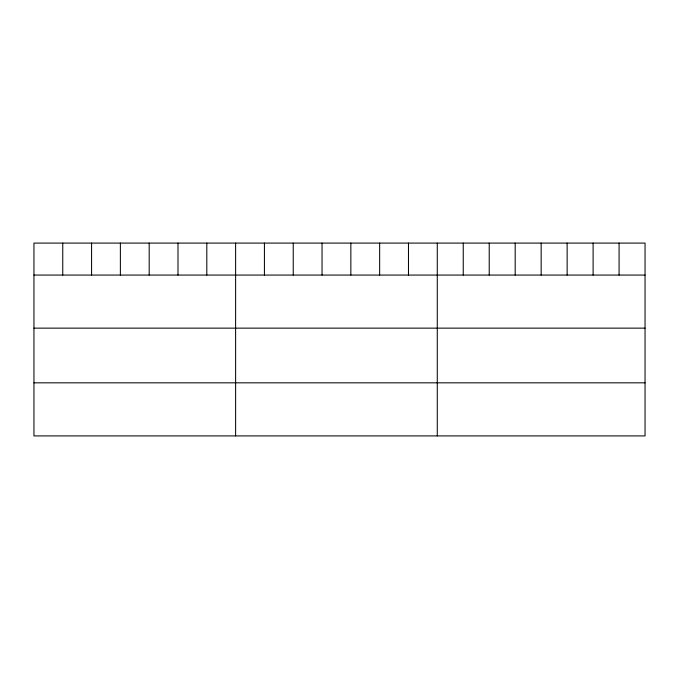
<?xml version="1.0" encoding="UTF-8"?>
<svg xmlns="http://www.w3.org/2000/svg" width="679" height="679" viewBox="0 0 679 679"><rect width="100%" height="100%" fill="white"/><g stroke="black" fill="none" stroke-linecap="round" stroke-linejoin="round"><path stroke-width="1.02" d="M645.05 275.063L645.05 435.91L33.95 435.91L33.95 243.09L645.05 243.09L645.05 275.063L33.95 275.063M33.95 328.144L645.05 328.144M33.95 382.829L645.05 382.829M619.078 243.09L619.078 275.063M593.106 243.09L593.106 275.063M567.135 243.09L567.135 275.063M541.163 243.09L541.163 275.063M515.191 243.09L515.191 275.063M489.219 243.09L489.219 275.063M463.248 243.09L463.248 275.063M437.276 243.09L437.276 435.91M408.469 243.09L408.469 275.063M379.654 243.09L379.654 275.063M350.848 243.09L350.848 275.063M322.041 243.09L322.041 275.063M293.235 243.09L293.235 275.063M264.42 243.09L264.42 275.063M235.613 243.09L235.613 435.91M206.806 243.09L206.806 275.063M177.991 243.09L177.991 275.063M149.185 243.09L149.185 275.063M120.378 243.09L120.378 275.063M91.572 243.09L91.572 275.063M62.757 243.09L62.757 275.063"/></g></svg>
